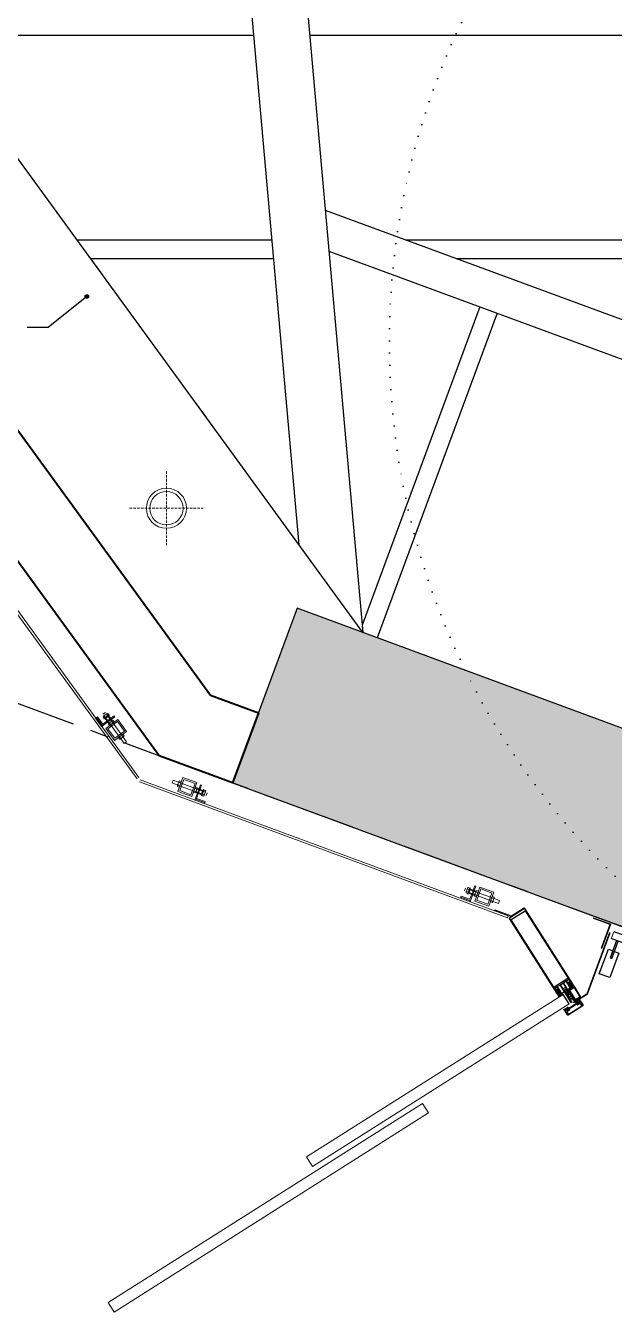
# Model space of a CAD drawing. Header units: millimetres. Extents: x 933584 to 974011, y 4545988 to 4553664.
# Drawn here: x 958257.4 to 958415.6, y 4550303.2 to 4550650.3 of the extents above; entities that cross this region are included whole.
import ezdxf

# ---------------------------------------------------------------- set-up
doc = ezdxf.new("R2010")
doc.units = ezdxf.units.MM
for name, pattern in [('( Hidden )', [0.375, 0.25, -0.125]), ('CENTER', [2, 1.25, -0.25, 0.25, -0.25]), ('DOT2', [3.175, 0, -3.175]), ('HIDDEN', [9.525, 6.35, -3.175]), ('HIDDEN2', [4.7625, 3.175, -1.5875])]:
    doc.linetypes.add(name, pattern=pattern)
doc.layers.get('0').update_dxf_attribs({"color": 255})
for name, color, linetype in [('0-CSX-CXS_20', 14, 'CENTER'), ('0-HSL-HTC_200', 1, 'Continuous'), ('0-LNS-SLN', 6, 'Continuous'), ('0-LNS-VLF', 11, 'Continuous'), ('2-SPS-RCN', 2, 'Continuous'), ('2-SPS-STC', 3, 'Continuous'), ('N_Mlz-Fitil', 10, 'Continuous'), ('Ytong', 34, 'Continuous')]:
    doc.layers.add(name, color=color, linetype=linetype)
for name, color, linetype, lineweight in [('12-ONK_AYDINLATMA', 1, 'Continuous', 5), ('2-SPS-IBW', 5, 'Continuous', 40), ('_MSMEP_YT_SPRİNKLER', 1, 'Continuous', 30), ('al', 7, 'Continuous', 5), ('CM', 4, 'Continuous', 5), ('FT', 1, 'Continuous', 0), ('mimariKIRIS', 251, 'HIDDEN2', 0), ('PL', 1, 'Continuous', 5), ('S_WOOD', 72, 'Continuous', 0), ('SFP CAM', 8, 'Continuous', 9), ('VD', 11, 'Continuous', 5), ('VDK', 11, 'HIDDEN', 5)]:
    doc.layers.add(name, color=color, linetype=linetype, lineweight=lineweight)

# ---------------------------------------------------------------- blocks, each defined once
blk = doc.blocks.new('ZVBXZDVB')
at = {"layer": '0-CSX-CXS_20', "ltscale": 20}
blk.add_lwpolyline([(933721.5, 4552054.44), (934876.25, 4551628.21)], dxfattribs=at)
blk = doc.blocks.new('xcvxcbv-flatten-1')
at = {"layer": '2-SPS-IBW'}
blk.add_lwpolyline([(934013, 4550609.59), (933993.28, 4550616.86), (933863.85, 4550794.73), (933863.85, 4550923.49), (933966.85, 4550923.49), (933966.85, 4550975.49), (933863.85, 4550975.49), (933863.85, 4550990.49), (933981.85, 4550990.49), (933981.85, 4550877.49), (933882.35, 4550877.49), (933882.35, 4550804.49), (934007.08, 4550633.09), (934019.92, 4550628.36), (934013, 4550609.59)], dxfattribs=at)
blk = doc.blocks.new('809200-flatten-1')
at = {"layer": 'FT'}
for points in [[(-0.81, -0.34), (-0.79, -0.33, -0.388879), (-0.76, -0.34), (-0.68, -0.45, -0.493145), (-0.7, -0.5), (-0.8, -0.53, 0.065543), (-0.81, -0.53), (-0.91, -0.6, 0.414214), (-0.92, -0.64), (-0.5, -1.27), (-0.5, -1.37, 0.719515), (-0.46, -1.38), (-0.39, -1.28), (-0.26, -1.19, 0.043809), (0.35, -0.85, 1.011469), (0.3, -0.76, -0.097794), (-0.18, -1, -0.52267), (-0.2, -0.98, -0.386536), (-0.15, -0.93, 0.128678), (0.28, -0.75, -0.414214), (0.36, -0.77), (0.38, -0.79, 0.414214), (0.42, -0.8), (0.5, -0.75, 0.414214), (0.5, -0.71), (0.46, -0.64, -0.405243), (0.47, -0.57), (0.97, -0.23, 0.969739), (0.91, -0.14), (0.4, -0.46, -0.405243), (0.33, -0.44), (0.04, -0.01, 0.414214), (0, 0), (-0.1, -0.07), (-0.18, -0.15, -0.493145), (-0.23, -0.15), (-0.3, -0.03, -0.388879), (-0.3, -0.01), (-0.27, 0.01, 0.63707), (-0.29, 0.06), (-0.45, 0.1, 0.24542), (-0.5, 0.09, -0.08886), (-0.79, -0.11, 0.24542), (-0.82, -0.14), (-0.86, -0.31, 0.63707)], [(-0.67, -0.16, 0.045337), (-0.5, -0.05, -0.441009), (-0.43, -0.06), (-0.33, -0.21), (-0.29, -0.45, -0.63707), (-0.38, -0.51), (-0.58, -0.39), (-0.69, -0.23, -0.441009)], [(-0.54, -0.65), (-0.59, -0.69, 0.414214), (-0.6, -0.76), (-0.52, -0.88, 0.414214), (-0.45, -0.9), (-0.31, -0.8, 0.505083), (-0.3, -0.72), (-0.48, -0.66, 0.32883)], [(-0.1, -0.36), (-0.05, -0.33, -0.414214), (0.02, -0.34), (0.11, -0.47, -0.414214), (0.09, -0.54), (-0.05, -0.63, -0.505083), (-0.13, -0.61), (-0.12, -0.42, -0.32883)]]:
    blk.add_lwpolyline(points, format="xyb", close=True, dxfattribs=at)
blk = doc.blocks.new('IZOLATOR-flatten-1')
at = {"layer": 'N_Mlz-Fitil'}
for points in [[(-94.28, -1975.67), (-94.29, -1975.51, -1), (-94.24, -1975.51), (-94.23, -1975.65), (-93.99, -1976.02), (-94, -1976.1), (-93.85, -1976.34, -0.414214), (-93.88, -1976.47), (-93.94, -1976.51, 0.414214), (-93.95, -1976.55), (-93.71, -1976.93, 0.57735), (-93.62, -1976.92), (-93.49, -1976.67, -0.267949), (-93.36, -1976.59), (-93.08, -1976.57, 0.57735), (-93.04, -1976.5), (-93.28, -1976.12, 0.414214), (-93.32, -1976.11), (-93.38, -1976.15, -0.414214), (-93.51, -1976.12), (-93.67, -1975.88), (-93.74, -1975.86), (-93.98, -1975.49), (-94.1, -1975.42, -1), (-94.08, -1975.38), (-93.94, -1975.45), (-93.75, -1975.75), (-93.49, -1975.81, -0.57735), (-93.47, -1975.86), (-93.51, -1975.9), (-93.46, -1975.99, 0.414214), (-93.42, -1976), (-93.27, -1975.91, -0.414214), (-93.23, -1975.92), (-92.14, -1977.62, -0.414214), (-92.16, -1977.69), (-92.28, -1977.77, -0.414214), (-92.33, -1977.76), (-92.37, -1977.68), (-92.28, -1977.62), (-92.36, -1977.5), (-92.39, -1977.51), (-92.58, -1977.21, 0.267949), (-92.61, -1977.19), (-93.05, -1977.21), (-93.26, -1977.61, 0.267949), (-93.26, -1977.64), (-93.06, -1977.94), (-93.09, -1977.96), (-93.01, -1978.09), (-92.91, -1978.03), (-92.86, -1978.1, -0.414214), (-92.87, -1978.14), (-93, -1978.22, -0.414214), (-93.07, -1978.21), (-94.16, -1976.51, -0.414214), (-94.15, -1976.47), (-94, -1976.37, 0.414214), (-94, -1976.33), (-94.05, -1976.24), (-94.11, -1976.26, -0.57735), (-94.15, -1976.23), (-94.09, -1975.96)], [(-93.39, -1977.43, 0.57735), (-93.3, -1977.43), (-93.17, -1977.17, -0.267949), (-93.04, -1977.09), (-92.75, -1977.08, 0.57735), (-92.71, -1977), (-92.91, -1976.7, 0.267949), (-92.93, -1976.69), (-93.38, -1976.71), (-93.58, -1977.1, 0.267949), (-93.58, -1977.13)]]:
    blk.add_lwpolyline(points, format="xyb", close=True, dxfattribs=at)
blk = doc.blocks.new('809200-flatten-2')
at = {"layer": 'FT'}
for points in [[(0.66, 0.59), (0.64, 0.57, 0.388879), (0.63, 0.54), (0.7, 0.42, 0.493145), (0.75, 0.42), (0.82, 0.5, -0.065543), (0.83, 0.5), (0.93, 0.56, -0.414214), (0.97, 0.55), (1.37, -0.09), (1.45, -0.14, -0.719515), (1.44, -0.18), (1.32, -0.19), (1.18, -0.28, -0.043809), (0.61, -0.68, -1.011469), (0.56, -0.6, 0.097794), (0.98, -0.27, 0.52267), (0.97, -0.24, 0.386536), (0.91, -0.26, -0.128678), (0.56, -0.57, 0.414214), (0.54, -0.66), (0.55, -0.68, -0.414214), (0.54, -0.72), (0.47, -0.77, -0.414214), (0.43, -0.76), (0.38, -0.69, 0.405243), (0.32, -0.67), (-0.21, -0.97, -0.969739), (-0.26, -0.88), (0.24, -0.56, 0.405243), (0.26, -0.49), (-0.01, -0.04, -0.414214), (0, 0), (0.11, 0.06), (0.21, 0.1, 0.493145), (0.23, 0.14), (0.16, 0.26, 0.388879), (0.13, 0.27), (0.11, 0.25, -0.63707), (0.06, 0.29), (0.11, 0.45, -0.24542), (0.14, 0.49, 0.08886), (0.44, 0.67, -0.24542), (0.48, 0.68), (0.65, 0.64, -0.63707)], [(0.43, 0.54, -0.045337), (0.26, 0.43, 0.441009), (0.24, 0.36), (0.33, 0.2), (0.53, 0.07, 0.63707), (0.62, 0.13), (0.6, 0.36), (0.5, 0.52, 0.441009)], [(0.82, 0.2), (0.87, 0.24, -0.414214), (0.94, 0.22), (1.02, 0.09, -0.414214), (1, 0.02), (0.86, -0.07, -0.505083), (0.78, -0.04), (0.8, 0.15, -0.32883)], [(0.37, -0.07), (0.32, -0.1, 0.414214), (0.3, -0.17), (0.38, -0.3, 0.414214), (0.45, -0.31), (0.59, -0.22, 0.505083), (0.6, -0.14), (0.43, -0.07, 0.32883)]]:
    blk.add_lwpolyline(points, format="xyb", close=True, dxfattribs=at)
blk = doc.blocks.new('k0855-flatten-1')
at = {"layer": 'al'}
blk.add_lwpolyline([(1.03, 0.56, 0.414214), (0.96, 0.57), (0.04, -0.01), (0, 0), (-0.01, -0.04), (-0.93, -0.62, 0.414214), (-0.94, -0.69), (-0.81, -0.9, -0.414214), (-0.82, -0.97), (-1.46, -1.38, 0.414214), (-1.48, -1.45), (-1.27, -1.79, -0.414214), (-1.27, -1.83), (-1.36, -1.88, -0.339454), (-1.4, -1.88), (-1.9, -1.42), (-1.93, -1.37), (-1.9, -1.23), (-1.95, -1.15, 0.414214), (-1.99, -1.15), (-2.04, -1.17, -0.414214), (-2.06, -1.17), (-2.11, -1.09, -0.414214), (-2.1, -1.07), (-1.8, -0.88, -0.198912), (-1.78, -0.88), (-1.71, -0.9, -0.198912), (-1.69, -0.91), (-1.69, -0.92, -0.414214), (-1.7, -0.96), (-1.77, -1.01, 0.414214), (-1.78, -1.05), (-1.67, -1.22, 0.414214), (-1.6, -1.23), (-1.1, -0.91, 0.414214), (-1.08, -0.84), (-1.19, -0.67, 0.414214), (-1.23, -0.66), (-1.31, -0.71, -0.414214), (-1.35, -0.7), (-1.36, -0.69, -0.198912), (-1.36, -0.66), (-1.35, -0.61, -0.198912), (-1.34, -0.59), (1.1, 0.96, -0.198912), (1.12, 0.96), (1.18, 0.95, -0.198912), (1.2, 0.94), (1.21, 0.92, -0.414214), (1.2, 0.88), (1.12, 0.83, 0.414214), (1.12, 0.79), (1.22, 0.62, 0.414214), (1.29, 0.61), (1.8, 0.93, 0.414214), (1.81, 1), (1.71, 1.16, 0.414214), (1.66, 1.17), (1.59, 1.13, -0.414214), (1.55, 1.14), (1.54, 1.14, -0.198912), (1.54, 1.16), (1.55, 1.24, -0.198912), (1.57, 1.26), (1.87, 1.44, -0.414214), (1.89, 1.44), (1.93, 1.36, -0.414214), (1.93, 1.34), (1.88, 1.31, 0.414214), (1.87, 1.27), (1.92, 1.19), (2.06, 1.16), (2.09, 1.11), (2.29, 0.48, -0.339454), (2.27, 0.42), (2.19, 0.37, -0.414214), (2.15, 0.38), (1.94, 0.72, 0.414214), (1.87, 0.74), (1.23, 0.33, -0.414214), (1.16, 0.35)], format="xyb", close=True, dxfattribs=at)
blk = doc.blocks.new('KAPAK FİTİLİ-flatten-1')
at = {"layer": 'FT'}
for points in [[(-1900.75, -377.58), (-1900.83, -377.64, -0.040085), (-1900.85, -377.65), (-1900.95, -377.68, 0.493145), (-1900.97, -377.72), (-1900.89, -377.84, 0.388879), (-1900.87, -377.85), (-1900.85, -377.84, -0.63707), (-1900.82, -377.86), (-1900.87, -378.04, -0.198912), (-1900.89, -378.08), (-1901.02, -378.16, -0.198912), (-1901.05, -378.16), (-1901.24, -378.12, -0.63707), (-1901.25, -378.09), (-1901.23, -378.08, 0.388879), (-1901.23, -378.05), (-1901.3, -377.94, 0.493145), (-1901.35, -377.93), (-1901.43, -378.01), (-1901.75, -378.22, -0.414214), (-1901.82, -378.2), (-1901.95, -378.05, 0.075467), (-1902.03, -378.02), (-1902.11, -378, -0.876976), (-1902.08, -377.94), (-1901.78, -377.96, 0.522005), (-1901.71, -377.91), (-1901.72, -377.74, -0.57735), (-1901.67, -377.72), (-1901.58, -377.76, 0.57735), (-1901.54, -377.74), (-1901.54, -377.63, -0.57735), (-1901.5, -377.6), (-1901.4, -377.65, 0.57735), (-1901.36, -377.62), (-1901.36, -377.52, -0.57735), (-1901.32, -377.49), (-1901.22, -377.54, 0.57735), (-1901.18, -377.51), (-1901.19, -377.41, -0.57735), (-1901.14, -377.38), (-1901.05, -377.43, 0.57735), (-1901, -377.4), (-1901.01, -377.29, -0.57735), (-1900.96, -377.27), (-1900.89, -377.3, -0.131652), (-1900.88, -377.31), (-1900.74, -377.54, -0.414214)], [(-1900.94, -377.95), (-1901.04, -377.79, 0.414214), (-1901.11, -377.77), (-1901.19, -377.83, 0.414214), (-1901.21, -377.9), (-1901.11, -378.06, 0.441009), (-1901.04, -378.07), (-1900.96, -378.02, 0.441009)]]:
    blk.add_lwpolyline(points, format="xyb", close=True, dxfattribs=at)
blk = doc.blocks.new('KAPAK FİTİLİ-flatten-2')
at = {"layer": 'FT'}
for points in [[(1151.17, 1558.91), (1151.26, 1558.97, 0.040085), (1151.27, 1558.98), (1151.34, 1559.06, -0.493145), (1151.39, 1559.05), (1151.46, 1558.94, -0.388879), (1151.46, 1558.91), (1151.45, 1558.9, 0.63707), (1151.46, 1558.87), (1151.64, 1558.83, 0.198912), (1151.68, 1558.83), (1151.8, 1558.91, 0.198912), (1151.83, 1558.95), (1151.87, 1559.13, 0.63707), (1151.84, 1559.15), (1151.83, 1559.14, -0.388879), (1151.8, 1559.15), (1151.73, 1559.27, -0.493145), (1151.74, 1559.31), (1151.85, 1559.35), (1152.17, 1559.55, 0.414214), (1152.19, 1559.62), (1152.1, 1559.8, -0.075467), (1152.11, 1559.89), (1152.12, 1559.97, 0.876976), (1152.07, 1559.97), (1151.95, 1559.69, -0.522005), (1151.87, 1559.65), (1151.73, 1559.72, 0.57735), (1151.68, 1559.7), (1151.69, 1559.59, -0.57735), (1151.64, 1559.56), (1151.55, 1559.61, 0.57735), (1151.51, 1559.58), (1151.51, 1559.48, -0.57735), (1151.47, 1559.45), (1151.37, 1559.5, 0.57735), (1151.33, 1559.47), (1151.33, 1559.37, -0.57735), (1151.29, 1559.34), (1151.2, 1559.39, 0.57735), (1151.15, 1559.36), (1151.16, 1559.25, -0.57735), (1151.11, 1559.23), (1151.02, 1559.27, 0.57735), (1150.97, 1559.25), (1150.98, 1559.17, 0.131652), (1150.98, 1559.15), (1151.13, 1558.92, 0.414214)], [(1151.58, 1558.93), (1151.48, 1559.09, -0.414214), (1151.5, 1559.16), (1151.58, 1559.22, -0.414214), (1151.65, 1559.2), (1151.75, 1559.04, -0.441009), (1151.73, 1558.97), (1151.66, 1558.92, -0.441009)]]:
    blk.add_lwpolyline(points, format="xyb", close=True, dxfattribs=at)
blk = doc.blocks.new('XCVBXCVBXZ-flatten-1')
for p, q in [((934091.44, 4553413.06), (934087.39, 4553410.49)), ((934087.87, 4553410.08), (934091.6, 4553412.45)), ((934104.36, 4553392.87), (934091.58, 4553413.03)), ((934091.64, 4553412.44), (934103.15, 4553394.28)), ((934087.35, 4553410.35), (934100.13, 4553390.19)), ((934099.37, 4553391.88), (934087.86, 4553410.04)), ((934103.14, 4553394.24), (934099.41, 4553391.87)), ((934101.95, 4553393.08), (934102.57, 4553393.48)), ((934102.62, 4553393.47), (934103.39, 4553392.25)), ((934103.11, 4553392.97), (934102.74, 4553393.55)), ((934102.75, 4553393.59), (934103.42, 4553394.01)), ((934103.35, 4553393.28), (934103.19, 4553392.97)), ((934103.79, 4553393.35), (934103.44, 4553393.33)), ((934103.46, 4553394), (934103.83, 4553393.43)), ((934099.86, 4553390.91), (934099.49, 4553391.49)), ((934099.5, 4553391.53), (934100.17, 4553391.95)), ((934100.1, 4553391.22), (934099.94, 4553390.91)), ((934100.03, 4553390.68), (934100.17, 4553390.77)), ((934100.2, 4553390.37), (934100.03, 4553390.64)), ((934100.14, 4553390.93), (934100.19, 4553390.96)), ((934100.18, 4553390.81), (934100.14, 4553390.89)), ((934100.18, 4553390.18), (934100.33, 4553390.28)), ((934100.53, 4553391.29), (934100.19, 4553391.27)), ((934100.19, 4553390.96), (934100.25, 4553391.08)), ((934100.21, 4553391.94), (934100.57, 4553391.36)), ((934100.31, 4553390.41), (934100.24, 4553390.36)), ((934100.25, 4553391.08), (934100.38, 4553391.08)), ((934101.11, 4553390.8), (934100.33, 4553392.02)), ((934100.34, 4553392.06), (934100.97, 4553392.46)), ((934100.35, 4553390.3), (934100.36, 4553390.37)), ((934100.38, 4553391.08), (934100.43, 4553391.11)), ((934100.47, 4553391.1), (934100.52, 4553391.03)), ((934100.56, 4553391.02), (934100.7, 4553391.11)), ((934100.74, 4553391.1), (934100.91, 4553390.83)), ((934100.91, 4553390.78), (934100.83, 4553390.74)), ((934100.84, 4553390.68), (934100.92, 4553390.66)), ((934100.94, 4553390.66), (934101.1, 4553390.76)), ((934101.01, 4553392.45), (934101.78, 4553391.23)), ((934101.82, 4553391.46), (934101.14, 4553392.53)), ((934101.15, 4553392.57), (934101.77, 4553392.97)), ((934101.81, 4553392.96), (934102.49, 4553391.89)), ((934102.48, 4553391.82), (934101.89, 4553391.44)), ((934101.95, 4553391.16), (934101.89, 4553391.1)), ((934101.89, 4553391.06), (934102.85, 4553389.54)), ((934101.92, 4553391.25), (934101.95, 4553391.19)), ((934102.71, 4553391.82), (934101.94, 4553393.04)), ((934102.36, 4553391), (934102.31, 4553391.07)), ((934102.35, 4553390.96), (934102.36, 4553391)), ((934102.39, 4553390.95), (934102.35, 4553390.96)), ((934102.44, 4553390.86), (934102.39, 4553390.95)), ((934102.43, 4553390.82), (934102.44, 4553390.86)), ((934102.47, 4553390.81), (934102.43, 4553390.82)), ((934102.53, 4553390.73), (934102.47, 4553390.81)), ((934102.52, 4553390.69), (934102.53, 4553390.73)), ((934102.56, 4553390.68), (934102.52, 4553390.69)), ((934102.61, 4553390.6), (934102.56, 4553390.68)), ((934102.6, 4553390.55), (934102.61, 4553390.6)), ((934102.64, 4553390.54), (934102.6, 4553390.55)), ((934102.63, 4553391.27), (934102.64, 4553391.27)), ((934102.68, 4553391.65), (934102.64, 4553391.71)), ((934102.64, 4553391.27), (934102.68, 4553391.26)), ((934102.7, 4553390.46), (934102.64, 4553390.54)), ((934102.65, 4553391.75), (934102.7, 4553391.78)), ((934102.68, 4553391.26), (934102.67, 4553391.22)), ((934102.67, 4553391.22), (934102.72, 4553391.13)), ((934102.69, 4553390.42), (934102.7, 4553390.46)), ((934102.73, 4553390.41), (934102.69, 4553390.42)), ((934102.79, 4553391.66), (934102.71, 4553391.64)), ((934102.72, 4553391.13), (934102.76, 4553391.13)), ((934102.78, 4553390.33), (934102.73, 4553390.41)), ((934102.76, 4553391.13), (934102.75, 4553391.08)), ((934102.75, 4553391.08), (934102.81, 4553391)), ((934102.77, 4553390.29), (934102.78, 4553390.33)), ((934102.81, 4553390.28), (934102.77, 4553390.29)), ((934102.81, 4553391), (934102.85, 4553390.99)), ((934102.87, 4553390.19), (934102.81, 4553390.28)), ((934103.78, 4553390.13), (934102.82, 4553391.65)), ((934102.83, 4553389.81), (934102.95, 4553390.04)), ((934102.89, 4553389.71), (934102.83, 4553389.81)), ((934102.85, 4553390.99), (934102.84, 4553390.95)), ((934102.84, 4553390.95), (934102.89, 4553390.87)), ((934102.86, 4553390.15), (934102.87, 4553390.19)), ((934102.9, 4553390.14), (934102.86, 4553390.15)), ((934102.89, 4553390.87), (934102.93, 4553390.86)), ((934102.95, 4553390.07), (934102.9, 4553390.14)), ((934102.93, 4553390.86), (934102.92, 4553390.82)), ((934102.92, 4553390.82), (934102.98, 4553390.73)), ((934102.98, 4553390.73), (934103.02, 4553390.72)), ((934103.02, 4553390.72), (934103.01, 4553390.68)), ((934103.01, 4553390.68), (934103.06, 4553390.6)), ((934103.06, 4553390.6), (934103.1, 4553390.59)), ((934103.1, 4553390.59), (934103.09, 4553390.55)), ((934103.09, 4553390.55), (934103.15, 4553390.46)), ((934103.15, 4553390.46), (934103.19, 4553390.45)), ((934103.19, 4553390.45), (934103.18, 4553390.41)), ((934103.18, 4553390.41), (934103.23, 4553390.33)), ((934103.23, 4553390.33), (934103.27, 4553390.32)), ((934103.27, 4553390.32), (934103.26, 4553390.28)), ((934103.45, 4553392.43), (934103.28, 4553392.7)), ((934103.29, 4553392.74), (934103.43, 4553392.83)), ((934103.3, 4553390.26), (934103.55, 4553390.27)), ((934103.44, 4553392.87), (934103.39, 4553392.95)), ((934103.4, 4553392.99), (934103.44, 4553393.02)), ((934103.43, 4553392.24), (934103.59, 4553392.34)), ((934103.44, 4553393.02), (934103.5, 4553393.14)), ((934103.57, 4553392.47), (934103.49, 4553392.42)), ((934103.5, 4553393.14), (934103.64, 4553393.14)), ((934103.55, 4553390.27), (934103.62, 4553390.17)), ((934103.61, 4553390.13), (934103.56, 4553390.1)), ((934103.58, 4553390.04), (934103.65, 4553390.02)), ((934103.59, 4553392.34), (934103.6, 4553392.36)), ((934103.6, 4553392.36), (934103.62, 4553392.43)), ((934103.62, 4553392.43), (934103.61, 4553392.46)), ((934103.64, 4553393.14), (934103.68, 4553393.17)), ((934103.65, 4553390.02), (934103.67, 4553390.03)), ((934103.67, 4553390.03), (934103.77, 4553390.09)), ((934103.72, 4553393.16), (934103.77, 4553393.09)), ((934103.81, 4553393.08), (934103.95, 4553393.17)), ((934104, 4553393.16), (934104.17, 4553392.89)), ((934104.16, 4553392.85), (934104.08, 4553392.8)), ((934104.09, 4553392.74), (934104.17, 4553392.72)), ((934104.19, 4553392.72), (934104.35, 4553392.82)), ((934102.89, 4553389.53), (934102.99, 4553389.6)), ((934102.99, 4553389.6), (934103.01, 4553389.62)), ((934103.01, 4553389.62), (934103.02, 4553389.69)), ((934103.02, 4553389.69), (934103.02, 4553389.71))]:
    blk.add_line(p, q)
at = {"ltscale": 0.5}
blk.add_line((934103.45, 4553387.43), (934101.84, 4553389.97), dxfattribs=at)
for points in [[(934091.58, 4553413.03), (934091.51, 4553413.07), (934091.44, 4553413.06)], [(934091.6, 4553412.45), (934091.62, 4553412.45), (934091.64, 4553412.44)], [(934087.39, 4553410.49), (934087.35, 4553410.45), (934087.34, 4553410.4), (934087.35, 4553410.35)], [(934087.86, 4553410.04), (934087.85, 4553410.06), (934087.87, 4553410.08)], [(934102.57, 4553393.48), (934102.59, 4553393.48), (934102.6, 4553393.48), (934102.62, 4553393.47)], [(934102.74, 4553393.55), (934102.74, 4553393.57), (934102.75, 4553393.59)], [(934103.15, 4553394.28), (934103.16, 4553394.26), (934103.14, 4553394.24)], [(934103.44, 4553393.33), (934103.39, 4553393.32), (934103.35, 4553393.28)], [(934103.42, 4553394.01), (934103.44, 4553394.02), (934103.46, 4553394)], [(934103.83, 4553393.43), (934103.83, 4553393.39), (934103.82, 4553393.36), (934103.79, 4553393.35)], [(934099.41, 4553391.87), (934099.39, 4553391.87), (934099.37, 4553391.88)], [(934099.49, 4553391.49), (934099.49, 4553391.51), (934099.5, 4553391.53)], [(934099.94, 4553390.91), (934099.92, 4553390.89), (934099.88, 4553390.89), (934099.86, 4553390.91)], [(934100.03, 4553390.64), (934100.02, 4553390.66), (934100.03, 4553390.68)], [(934100.19, 4553391.27), (934100.14, 4553391.26), (934100.1, 4553391.22)], [(934100.14, 4553390.89), (934100.13, 4553390.91), (934100.14, 4553390.93)], [(934100.13, 4553390.19), (934100.15, 4553390.18), (934100.18, 4553390.18)], [(934100.17, 4553391.95), (934100.19, 4553391.95), (934100.21, 4553391.94)], [(934100.17, 4553390.77), (934100.19, 4553390.79), (934100.18, 4553390.81)], [(934100.24, 4553390.36), (934100.22, 4553390.36), (934100.2, 4553390.37)], [(934100.36, 4553390.39), (934100.35, 4553390.41), (934100.33, 4553390.41), (934100.31, 4553390.41)], [(934100.33, 4553392.02), (934100.33, 4553392.04), (934100.34, 4553392.06)], [(934100.33, 4553390.28), (934100.34, 4553390.29), (934100.35, 4553390.3)], [(934100.36, 4553390.37), (934100.36, 4553390.38), (934100.36, 4553390.39)], [(934100.43, 4553391.11), (934100.45, 4553391.12), (934100.47, 4553391.1)], [(934100.52, 4553391.03), (934100.54, 4553391.01), (934100.56, 4553391.02)], [(934100.57, 4553391.36), (934100.58, 4553391.33), (934100.57, 4553391.3), (934100.53, 4553391.29)], [(934100.7, 4553391.11), (934100.72, 4553391.11), (934100.74, 4553391.1)], [(934100.83, 4553390.74), (934100.82, 4553390.72), (934100.82, 4553390.69)], [(934100.82, 4553390.69), (934100.83, 4553390.68), (934100.84, 4553390.68)], [(934100.91, 4553390.83), (934100.92, 4553390.81), (934100.92, 4553390.8), (934100.91, 4553390.78)], [(934100.92, 4553390.66), (934100.93, 4553390.66), (934100.94, 4553390.66)], [(934100.97, 4553392.46), (934100.99, 4553392.46), (934101.01, 4553392.45)], [(934101.1, 4553390.76), (934101.11, 4553390.78), (934101.11, 4553390.8)], [(934101.14, 4553392.53), (934101.13, 4553392.55), (934101.15, 4553392.57)], [(934101.77, 4553392.97), (934101.79, 4553392.97), (934101.81, 4553392.96)], [(934101.78, 4553391.23), (934101.79, 4553391.2), (934101.81, 4553391.19), (934101.84, 4553391.19), (934101.86, 4553391.21), (934101.86, 4553391.24)], [(934101.89, 4553391.44), (934101.85, 4553391.43), (934101.82, 4553391.46)], [(934101.86, 4553391.24), (934101.87, 4553391.25), (934101.88, 4553391.26), (934101.9, 4553391.26), (934101.92, 4553391.25)], [(934101.89, 4553391.1), (934101.89, 4553391.08), (934101.89, 4553391.06)], [(934101.94, 4553393.04), (934101.94, 4553393.05), (934101.94, 4553393.07), (934101.95, 4553393.08)], [(934101.95, 4553391.19), (934101.95, 4553391.17), (934101.95, 4553391.16)], [(934102.31, 4553391.07), (934102.29, 4553391.21), (934102.37, 4553391.33), (934102.51, 4553391.36), (934102.63, 4553391.27)], [(934102.49, 4553391.89), (934102.5, 4553391.85), (934102.48, 4553391.82)], [(934102.64, 4553391.71), (934102.64, 4553391.73), (934102.65, 4553391.75)], [(934102.71, 4553391.64), (934102.69, 4553391.64), (934102.68, 4553391.65)], [(934102.7, 4553391.78), (934102.71, 4553391.79), (934102.72, 4553391.81), (934102.71, 4553391.82)], [(934102.82, 4553391.65), (934102.8, 4553391.66), (934102.79, 4553391.66)], [(934103.02, 4553389.71), (934103.02, 4553389.74), (934103, 4553389.76), (934102.97, 4553389.76), (934102.95, 4553389.74), (934102.94, 4553389.72)], [(934102.95, 4553390.04), (934102.95, 4553390.05), (934102.95, 4553390.07)], [(934103.19, 4553392.97), (934103.17, 4553392.95), (934103.13, 4553392.95), (934103.11, 4553392.97)], [(934103.26, 4553390.28), (934103.27, 4553390.26), (934103.3, 4553390.26)], [(934103.28, 4553392.7), (934103.27, 4553392.72), (934103.28, 4553392.73), (934103.29, 4553392.74)], [(934103.39, 4553392.95), (934103.38, 4553392.96), (934103.39, 4553392.98), (934103.4, 4553392.99)], [(934103.39, 4553392.25), (934103.4, 4553392.24), (934103.41, 4553392.24), (934103.43, 4553392.24)], [(934103.43, 4553392.83), (934103.44, 4553392.84), (934103.44, 4553392.86), (934103.44, 4553392.87)], [(934103.49, 4553392.42), (934103.48, 4553392.42), (934103.46, 4553392.42), (934103.45, 4553392.43)], [(934103.56, 4553390.1), (934103.55, 4553390.09), (934103.55, 4553390.08), (934103.56, 4553390.06)], [(934103.56, 4553390.06), (934103.56, 4553390.05), (934103.58, 4553390.04)], [(934103.61, 4553392.46), (934103.6, 4553392.47), (934103.58, 4553392.48), (934103.57, 4553392.47)], [(934103.62, 4553390.17), (934103.62, 4553390.15), (934103.61, 4553390.13)], [(934103.68, 4553393.17), (934103.71, 4553393.18), (934103.72, 4553393.16)], [(934103.77, 4553393.09), (934103.79, 4553393.07), (934103.81, 4553393.08)], [(934103.77, 4553390.09), (934103.78, 4553390.1), (934103.79, 4553390.12), (934103.78, 4553390.13)], [(934103.95, 4553393.17), (934103.98, 4553393.17), (934104, 4553393.16)], [(934104.08, 4553392.8), (934104.07, 4553392.78), (934104.07, 4553392.76)], [(934104.07, 4553392.76), (934104.08, 4553392.74), (934104.09, 4553392.74)], [(934104.17, 4553392.89), (934104.17, 4553392.86), (934104.16, 4553392.85)], [(934104.17, 4553392.72), (934104.18, 4553392.72), (934104.19, 4553392.72)], [(934104.35, 4553392.82), (934104.36, 4553392.84), (934104.36, 4553392.85), (934104.36, 4553392.87)], [(934102.85, 4553389.54), (934102.87, 4553389.53), (934102.89, 4553389.53)], [(934102.94, 4553389.72), (934102.93, 4553389.7), (934102.91, 4553389.7), (934102.89, 4553389.71)]]:
    blk.add_lwpolyline(points)
at = {"layer": 'al', "ltscale": 0.5}
for p, q in [((934083.44, 4553412.51), (934083.51, 4553412.7)), ((934091.4, 4553413.27), (934091.51, 4553413.1))]:
    blk.add_line(p, q, dxfattribs=at)
at = {"layer": 'al'}
for p, q in [((934110.03, 4553410.56), (934109.96, 4553410.37)), ((934112.26, 4553402.34), (934112.07, 4553402.41))]:
    blk.add_line(p, q, dxfattribs=at)
for points in [[(933978.03, 4553462.18), (933976.41, 4553464.41), (933976.65, 4553464.59), (933978.1, 4553462.6), (933981.18, 4553464.84), (933981.36, 4553464.6)], [(933978.03, 4553462.18), (933976.41, 4553464.41), (933976.65, 4553464.59), (933978.1, 4553462.6), (933981.18, 4553464.84), (933981.36, 4553464.6)], [(933981.28, 4553458.23), (933984.52, 4553460.59), (933982.17, 4553463.83), (933978.92, 4553461.47)], [(933981.28, 4553458.23), (933984.52, 4553460.59), (933982.17, 4553463.83), (933978.92, 4553461.47)], [(933981.37, 4553458.79), (933983.96, 4553460.68), (933982.08, 4553463.27), (933979.48, 4553461.38)], [(933981.37, 4553458.79), (933983.96, 4553460.68), (933982.08, 4553463.27), (933979.48, 4553461.38)], [(933998.27, 4553444.51), (933999.66, 4553448.27), (934003.41, 4553446.89), (934002.02, 4553443.13)], [(933998.27, 4553444.51), (933999.66, 4553448.27), (934003.41, 4553446.89), (934002.02, 4553443.13)], [(933998.78, 4553444.75), (933999.89, 4553447.76), (934002.9, 4553446.65), (934001.78, 4553443.64)], [(933998.78, 4553444.75), (933999.89, 4553447.76), (934002.9, 4553446.65), (934001.78, 4553443.64)], [(934002.95, 4553442.47), (934005.54, 4553441.51), (934005.64, 4553441.79), (934003.33, 4553442.64), (934004.65, 4553446.22), (934004.37, 4553446.32)], [(934002.95, 4553442.47), (934005.54, 4553441.51), (934005.64, 4553441.79), (934003.33, 4553442.64), (934004.65, 4553446.22), (934004.37, 4553446.32)], [(934076.95, 4553415.15), (934074.36, 4553416.11), (934074.46, 4553416.39), (934076.77, 4553415.54), (934078.09, 4553419.11), (934078.37, 4553419.01)], [(934076.95, 4553415.15), (934074.36, 4553416.11), (934074.46, 4553416.39), (934076.77, 4553415.54), (934078.09, 4553419.11), (934078.37, 4553419.01)], [(934081.84, 4553413.67), (934083.22, 4553417.43), (934079.47, 4553418.81), (934078.08, 4553415.05)], [(934081.84, 4553413.67), (934083.22, 4553417.43), (934079.47, 4553418.81), (934078.08, 4553415.05)], [(934081.6, 4553414.18), (934082.71, 4553417.19), (934079.71, 4553418.3), (934078.6, 4553415.29)], [(934081.6, 4553414.18), (934082.71, 4553417.19), (934079.71, 4553418.3), (934078.6, 4553415.29)]]:
    blk.add_lwpolyline(points, close=True, dxfattribs=at)
at = {"layer": 'al', "ltscale": 0.5}
for points in [[(934091.51, 4553413.1), (934087.95, 4553410.85), (934083.44, 4553412.51)], [(934091.4, 4553413.27), (934087.93, 4553411.07), (934083.51, 4553412.7)]]:
    blk.add_lwpolyline(points, dxfattribs=at)
at = {"layer": 'al'}
for points in [[(934109.96, 4553410.37), (934114.4, 4553408.73), (934112.07, 4553402.41)], [(934110.03, 4553410.56), (934114.66, 4553408.85), (934112.26, 4553402.34)], [(934114.27, 4553406.62), (934108.2, 4553390.15), (934104.6, 4553387.87), (934104.7, 4553387.7), (934108.36, 4553390.02), (934114.46, 4553406.55)]]:
    blk.add_lwpolyline(points, dxfattribs=at)
blk.add_lwpolyline([(934106.51, 4553387.99), (934107.09, 4553387.08, -0.720759), (934107, 4553386.97), (934103.21, 4553384.56, -0.720759), (934103.07, 4553384.53), (934102.49, 4553385.44, 1.075507), (934102.43, 4553385.54), (934102.36, 4553385.64), (934102.26, 4553385.58), (934102.96, 4553384.48, 0.414281), (934103.23, 4553384.42), (934107.12, 4553386.89, 0.414064), (934107.18, 4553387.16), (934106.49, 4553388.26), (934106.39, 4553388.19), (934106.45, 4553388.09, 1.075507)], format="xyb", close=True, dxfattribs=at)
at = {"layer": 'CM'}
for p, q in [((933987.3, 4553447.92), (933921.98, 4553537.67)), ((933987.78, 4553448.27), (933922.47, 4553538.02)), ((934086.89, 4553410.52), (933987.93, 4553447.05)), ((934087.1, 4553411.08), (933988.14, 4553447.61)), ((934087.1, 4553411.08), (934086.89, 4553410.52)), ((934099.76, 4553391.59), (934100.21, 4553390.93))]:
    blk.add_line(p, q, dxfattribs=at)
at = {"layer": 'PL'}
for points in [[(933976.41, 4553464.41), (933976.17, 4553464.23), (933977.79, 4553462), (933978.03, 4553462.18)], [(933976.41, 4553464.41), (933976.17, 4553464.23), (933977.79, 4553462), (933978.03, 4553462.18)], [(933980.68, 4553463.48), (933979.65, 4553464.89), (933978.68, 4553464.18), (933979.71, 4553462.78)], [(934003.48, 4553445.36), (934005.12, 4553444.76), (934004.7, 4553443.64), (934003.07, 4553444.24)], [(934005.54, 4553441.51), (934005.43, 4553441.23), (934002.84, 4553442.18), (934002.95, 4553442.47)], [(934005.54, 4553441.51), (934005.43, 4553441.23), (934002.84, 4553442.18), (934002.95, 4553442.47)], [(934078.42, 4553417.7), (934076.79, 4553418.31), (934076.38, 4553417.18), (934078.01, 4553416.58)], [(934074.36, 4553416.11), (934074.25, 4553415.83), (934076.85, 4553414.87), (934076.95, 4553415.15)], [(934074.36, 4553416.11), (934074.25, 4553415.83), (934076.85, 4553414.87), (934076.95, 4553415.15)], [(934104.86, 4553392.05), (934106.63, 4553389.26), (934105.12, 4553388.3), (934103.35, 4553391.09)], [(934104.8, 4553391.78), (934106.35, 4553389.32), (934105.18, 4553388.58), (934103.63, 4553391.03)]]:
    blk.add_lwpolyline(points, close=True, dxfattribs=at)
at = {"layer": 'S_WOOD', "ltscale": 0.5}
blk.add_line((934114.77, 4553404.93), (934115.46, 4553406.81), dxfattribs=at)
blk.add_line((934114.77, 4553404.93), (934115.46, 4553406.81), dxfattribs=at)
at = {"layer": 'SFP CAM', "color": 252}
for p, q in [((934032.89, 4553346.26), (934101.84, 4553389.97)), ((934034.5, 4553343.73), (934103.45, 4553387.43)), ((934034.5, 4553343.73), (934032.89, 4553346.26))]:
    blk.add_line(p, q, dxfattribs=at)
blk.add_lwpolyline([(933981.15, 4553304.58), (934065.61, 4553358.12), (934064, 4553360.65), (933979.55, 4553307.11)], close=True, dxfattribs=at)
at = {"layer": 'VD'}
for points in [[(933978.17, 4553464.57), (933978.46, 4553464.17), (933978.74, 4553464.37), (933978.78, 4553464.4), (933978.49, 4553464.8, 0.327274)], [(933978.29, 4553464.74, -0.159188), (933978.49, 4553464.8, -0.080739), (933978.77, 4553465.09)], [(933978.77, 4553465.09, -0.080459), (933979.12, 4553465.27, -0.158616), (933979.24, 4553465.43)], [(933979.12, 4553465.27), (933979.42, 4553464.86), (933979.73, 4553465.1), (933979.44, 4553465.5, 0.327274)], [(933979.6, 4553462.61), (933979.89, 4553462.21), (933980.17, 4553462.42), (933980.2, 4553462.45), (933979.91, 4553462.85, 0.327274)], [(933979.72, 4553462.78, -0.159188), (933979.91, 4553462.85, -0.080739), (933980.19, 4553463.13)], [(933980.19, 4553463.13, -0.080459), (933980.55, 4553463.31, -0.158616), (933980.67, 4553463.48)], [(933980.55, 4553463.31), (933980.84, 4553462.91), (933981.16, 4553463.14), (933980.87, 4553463.54, 0.327274)], [(933983.53, 4553459.21), (933983.24, 4553459.61), (933983.56, 4553459.84), (933983.85, 4553459.44, -0.327274)], [(933983.25, 4553458.93, 0.080459), (933983.53, 4553459.21, 0.158616), (933983.73, 4553459.27)], [(933982.58, 4553458.52), (933982.29, 4553458.92), (933982.57, 4553459.12), (933982.6, 4553459.15), (933982.9, 4553458.75, -0.327274)], [(933982.77, 4553458.58, 0.159188), (933982.9, 4553458.75, 0.080739), (933983.25, 4553458.93)], [(933998.19, 4553445.84), (933998.65, 4553445.67), (933998.77, 4553445.99), (933998.79, 4553446.04), (933998.32, 4553446.21, 0.327274)], [(933998.2, 4553446.05, -0.159188), (933998.33, 4553446.21, -0.080739), (933998.4, 4553446.6)], [(933998.4, 4553446.6, -0.080459), (933998.6, 4553446.95, -0.158616), (933998.6, 4553447.15)], [(933998.6, 4553446.95), (933999.06, 4553446.78), (933999.2, 4553447.14), (933998.73, 4553447.32, 0.327274)], [(934003.35, 4553445.19), (934002.89, 4553445.36), (934003.02, 4553445.73), (934003.49, 4553445.56, -0.327274)], [(934003.28, 4553444.8, 0.080459), (934003.35, 4553445.19, 0.158616), (934003.48, 4553445.35)], [(934002.94, 4553444.09), (934002.48, 4553444.26), (934002.6, 4553444.58), (934002.61, 4553444.63), (934003.08, 4553444.45, -0.327274)], [(934003.07, 4553444.25, 0.159188), (934003.08, 4553444.46, 0.080739), (934003.28, 4553444.8)], [(934005.21, 4553443.25), (934004.75, 4553443.42), (934004.87, 4553443.74), (934004.89, 4553443.79), (934005.35, 4553443.62, -0.327274)], [(934005.62, 4553444.35), (934005.16, 4553444.52), (934005.29, 4553444.89), (934005.76, 4553444.72, -0.327274)], [(934005.34, 4553443.41, 0.159188), (934005.35, 4553443.62, 0.080739), (934005.55, 4553443.96)], [(934005.55, 4553443.96, 0.080459), (934005.62, 4553444.35, 0.158616), (934005.75, 4553444.51)], [(934075.74, 4553417.22), (934076.2, 4553417.05), (934076.32, 4553417.37), (934076.34, 4553417.42), (934075.87, 4553417.59, 0.327274)], [(934075.74, 4553417.43, -0.159188), (934075.87, 4553417.59, -0.080739), (934075.95, 4553417.98)], [(934075.95, 4553417.98, -0.080459), (934076.14, 4553418.32, -0.158616), (934076.15, 4553418.53)], [(934076.14, 4553418.32), (934076.61, 4553418.15), (934076.74, 4553418.52), (934076.28, 4553418.69, 0.327274)], [(934078.22, 4553417.14, -0.080459), (934078.41, 4553417.49, -0.158616), (934078.42, 4553417.69)], [(934078.41, 4553417.49), (934078.88, 4553417.31), (934079.01, 4553417.68), (934078.55, 4553417.85, 0.327274)], [(934078.01, 4553416.38), (934078.47, 4553416.21), (934078.59, 4553416.53), (934078.61, 4553416.58), (934078.14, 4553416.75, 0.327274)], [(934078.01, 4553416.59, -0.159188), (934078.14, 4553416.75, -0.080739), (934078.22, 4553417.14)], [(934082.76, 4553414.63), (934082.3, 4553414.8), (934082.41, 4553415.12), (934082.43, 4553415.17), (934082.9, 4553415, -0.327274)], [(934083.17, 4553415.73), (934082.7, 4553415.9), (934082.84, 4553416.27), (934083.3, 4553416.1, -0.327274)], [(934082.89, 4553414.79, 0.159188), (934082.9, 4553415, 0.080739), (934083.09, 4553415.34)], [(934083.09, 4553415.34, 0.080459), (934083.17, 4553415.73, 0.158616), (934083.3, 4553415.89)]]:
    blk.add_lwpolyline(points, format="xyb", close=True, dxfattribs=at)
for points in [[(933978.39, 4553464.12), (933978.46, 4553464.02), (933978.81, 4553464.28), (933978.74, 4553464.37)], [(933978.74, 4553464.37), (933978.81, 4553464.28), (933979.52, 4553464.8), (933979.45, 4553464.89)], [(933979.45, 4553464.89), (933979.52, 4553464.8), (933979.87, 4553465.05), (933979.8, 4553465.15)], [(934004.72, 4553443.34), (934004.61, 4553443.38), (934004.76, 4553443.79), (934004.87, 4553443.74)], [(934004.87, 4553443.74), (934004.76, 4553443.79), (934005.06, 4553444.61), (934005.17, 4553444.57)], [(934005.17, 4553444.57), (934005.06, 4553444.61), (934005.21, 4553445.02), (934005.32, 4553444.97)], [(934076.32, 4553417.37), (934076.43, 4553417.33), (934076.74, 4553418.16), (934076.62, 4553418.2)], [(934076.62, 4553418.2), (934076.74, 4553418.16), (934076.89, 4553418.56), (934076.77, 4553418.6)], [(934076.17, 4553416.97), (934076.28, 4553416.92), (934076.43, 4553417.33), (934076.32, 4553417.37)]]:
    blk.add_lwpolyline(points, close=True, dxfattribs=at)
for points in [[(933978.78, 4553464.4), (933979.42, 4553464.86), (933979.12, 4553465.27, 0.162646), (933978.49, 4553464.8), (933978.78, 4553464.4)], [(933980.2, 4553462.45), (933980.84, 4553462.91), (933980.55, 4553463.31, 0.162646), (933979.91, 4553462.85), (933980.2, 4553462.45)], [(933982.6, 4553459.15), (933983.24, 4553459.61), (933983.53, 4553459.21, -0.162646), (933982.9, 4553458.75), (933982.6, 4553459.15)], [(933998.79, 4553446.04), (933999.06, 4553446.78), (933998.6, 4553446.95, 0.162646), (933998.33, 4553446.21), (933998.79, 4553446.04)], [(934002.61, 4553444.63), (934002.89, 4553445.36), (934003.35, 4553445.19, -0.162646), (934003.08, 4553444.46), (934002.61, 4553444.63)], [(934004.89, 4553443.79), (934005.16, 4553444.52), (934005.62, 4553444.35, -0.162646), (934005.35, 4553443.62), (934004.89, 4553443.79)], [(934076.34, 4553417.42), (934076.61, 4553418.15), (934076.14, 4553418.32, 0.162646), (934075.87, 4553417.59), (934076.34, 4553417.42)], [(934078.61, 4553416.58), (934078.88, 4553417.31), (934078.41, 4553417.49, 0.162646), (934078.14, 4553416.75), (934078.61, 4553416.58)], [(934082.43, 4553415.17), (934082.7, 4553415.9), (934083.17, 4553415.73, -0.162646), (934082.9, 4553415), (934082.43, 4553415.17)]]:
    blk.add_lwpolyline(points, format="xyb", dxfattribs=at)
at = {"layer": 'VDK'}
for p, q in [((933978.79, 4553465.73), (933978.14, 4553465.26)), ((933982.34, 4553459.5), (933978.14, 4553465.26)), ((933982.99, 4553459.97), (933978.79, 4553465.73)), ((933999.2, 4553445.88), (934005.89, 4553443.41)), ((933999.48, 4553446.63), (934006.16, 4553444.16)), ((934006.16, 4553444.16), (934005.89, 4553443.41)), ((934075.61, 4553418.53), (934075.33, 4553417.78)), ((934082.02, 4553415.31), (934075.33, 4553417.78)), ((934082.29, 4553416.06), (934075.61, 4553418.53))]:
    blk.add_line(p, q, dxfattribs=at)
for points in [[(933978.93, 4553464.19), (933980.46, 4553462.09), (933981.1, 4553462.56), (933979.57, 4553464.66)], [(933983.87, 4553457.4), (933982.34, 4553459.5), (933982.99, 4553459.97), (933984.52, 4553457.87)], [(933996.76, 4553446.78), (933999.2, 4553445.88), (933999.48, 4553446.63), (933997.04, 4553447.53)], [(934004.64, 4553443.87), (934002.2, 4553444.77), (934002.48, 4553445.52), (934004.92, 4553444.62)], [(934076.58, 4553417.32), (934079.02, 4553416.42), (934079.29, 4553417.17), (934076.85, 4553418.07)], [(934084.46, 4553414.41), (934082.02, 4553415.31), (934082.29, 4553416.06), (934084.73, 4553415.16)]]:
    blk.add_lwpolyline(points, close=True, dxfattribs=at)
at = {"layer": 'Ytong', "color": 2}
for p, q in [((934101.76, 4553390.06), (934101.76, 4553390.06)), ((934101.76, 4553390.06), (934101.76, 4553390.06)), ((934103.79, 4553391.35), (934103.79, 4553391.35)), ((934103.79, 4553391.35), (934103.79, 4553391.35))]:
    blk.add_line(p, q, dxfattribs=at)
for name, p in [('809200-flatten-1', (934101.11, 4553390.76)), ('IZOLATOR-flatten-1', (934197.05, 4555365.99)), ('809200-flatten-2', (934103.42, 4553392.23)), ('KAPAK FİTİLİ-flatten-1', (936004.06, 4553763.83)), ('k0855-flatten-1', (934104.49, 4553386.73)), ('KAPAK FİTİLİ-flatten-2', (932954.26, 4551828.67))]:
    blk.add_blockref(name, p)
blk = doc.blocks.new('vbcvbxb-flatten-1')
blk.add_lwpolyline([(938157.77, 4549297.97), (938464.51, 4549184.75), (938463.81, 4549182.87), (938157.08, 4549296.09)])
for points in [[(938157.22, 4549290.71), (938158.96, 4549295.4), (938158.49, 4549295.57), (938156.76, 4549290.88)], [(938159.09, 4549292.15), (938156.67, 4549285.58), (938153.85, 4549286.62), (938156.28, 4549293.19), (938157.45, 4549292.76), (938156.76, 4549290.88), (938157.22, 4549290.71), (938157.92, 4549292.58)]]:
    blk.add_lwpolyline(points, close=True)
blk = doc.blocks.new('fdvd-flatten-1')
at = {"layer": '2-SPS-RCN'}
blk.add_lwpolyline([(934652.94, 4550373.38), (934659.71, 4550423.91), (934030.31, 4550656.51), (934013, 4550609.59)], close=True, dxfattribs=at)
blk = doc.blocks.new('asdvdsv')
at = {"layer": '0-HSL-HTC_200'}
h = blk.add_hatch(dxfattribs=at)
h.set_pattern_fill('ANSI33', color=256)
h.set_pattern_definition([(45, (935301.9395, 4553293.885), (-4.490128, 4.490128), []), (45, (935306.4297, 4553293.885), (-4.490128, 4.490128), [3.175, -1.5875])])
h.paths.add_polyline_path([(939752.94, 4550210.64), (939759.71, 4550261.17), (939130.31, 4550493.76), (939113, 4550446.85)])
blk.add_blockref('fdvd-flatten-1', (5100, -162.74))
blk = doc.blocks.new('vbxcb')
at = {"layer": 'mimariKIRIS', "ltscale": 5}
blk.add_lwpolyline([(942590.28, 4549378.4), (942466.16, 4549548.96), (942466.16, 4549896.91)], dxfattribs=at)
blk = doc.blocks.new('12 lik sıva üstü aydınlatma')
at = {"linetype": '( Hidden )', "ltscale": 3}
for points in [[(5935.81, -154395.28), (5935.81, -154417.28)], [(5924.81, -154406.28), (5946.81, -154406.28)]]:
    blk.add_lwpolyline(points, dxfattribs=at)
for radius in [6, 5]:
    blk.add_circle((5935.81, -154406.28), radius)

msp = doc.modelspace()

# ---------------------------------------------------------------- hatches: boundary and pattern name
at = {"layer": '0-LNS-VLF', "linetype": 'HIDDEN', "ltscale": 0.5}
h = msp.add_hatch(color=256, dxfattribs=at)
h.dxf.hatch_style = 1
edge = h.paths.add_edge_path()
edge.add_arc((958273.82, 4550577.54), 0.467, 0, 360)

# ---------------------------------------------------------------- linework, layer by layer
at = {"layer": '0-LNS-VLF', "ltscale": 0.5}
msp.add_lwpolyline([(958273.82, 4550577.54), (958263.43, 4550569.16), (958257.74, 4550569.16)], dxfattribs=at)
at = {"layer": '0-LNS-VLF', "linetype": 'HIDDEN', "ltscale": 0.5}
msp.add_circle((958273.82, 4550577.54), 0.467, dxfattribs=at)
at = {"layer": '2-SPS-STC'}
for points in [[(958286.79, 4551005.75), (958330.82, 4550510.81)], [(958301.85, 4551005.75), (958347.97, 4550487.24)], [(958347.97, 4550487.24), (958223.85, 4550657.8), (958223.85, 4550714.75)], [(958231.16, 4550647.75), (958318.63, 4550647.75)], [(958333.69, 4550647.75), (958619.59, 4550647.75)], [(958337.88, 4550600.71), (958637.4, 4550490.41)], [(958271.19, 4550592.75), (958323.53, 4550592.75)], [(958359.49, 4550592.75), (958625.82, 4550592.75)], [(958338.86, 4550589.69), (958638.66, 4550479.29)], [(958274.82, 4550587.75), (958323.97, 4550587.75)], [(958373.07, 4550587.75), (958626.38, 4550587.75)], [(958379.43, 4550574.76), (958347.8, 4550489.16)], [(958384.12, 4550573.03), (958351.88, 4550485.79)]]:
    msp.add_lwpolyline(points, dxfattribs=at)
at = {"layer": '_MSMEP_YT_SPRİNKLER', "linetype": 'DOT2'}
msp.add_circle((958555.13, 4550565.24), 200, dxfattribs=at)

# ---------------------------------------------------------------- block references
for name, p in [('XCVBXCVBXZ-flatten-1', (24300, -3000)), ('xcvxcbv-flatten-1', (24300, -162.74)), ('asdvdsv', (19200, 0)), ('vbxcb', (15757.69, 1108.84)), ('vbcvbxb-flatten-1', (20257.71, 1108.9))]:
    msp.add_blockref(name, p)
at = {"layer": '0-LNS-SLN'}
msp.add_blockref('ZVBXZDVB', (24300, -1500), dxfattribs=at)
at = {"layer": '12-ONK_AYDINLATMA', "linetype": 'Continuous', "ltscale": 0.07, "xscale": -0.9, "yscale": 0.9, "zscale": 0.9, "rotation": 89.9999999999999}
msp.add_blockref('12 lik sıva üstü aydınlatma', (819329.56, 4555862.86), dxfattribs=at)

doc.saveas('drawing.dxf')
